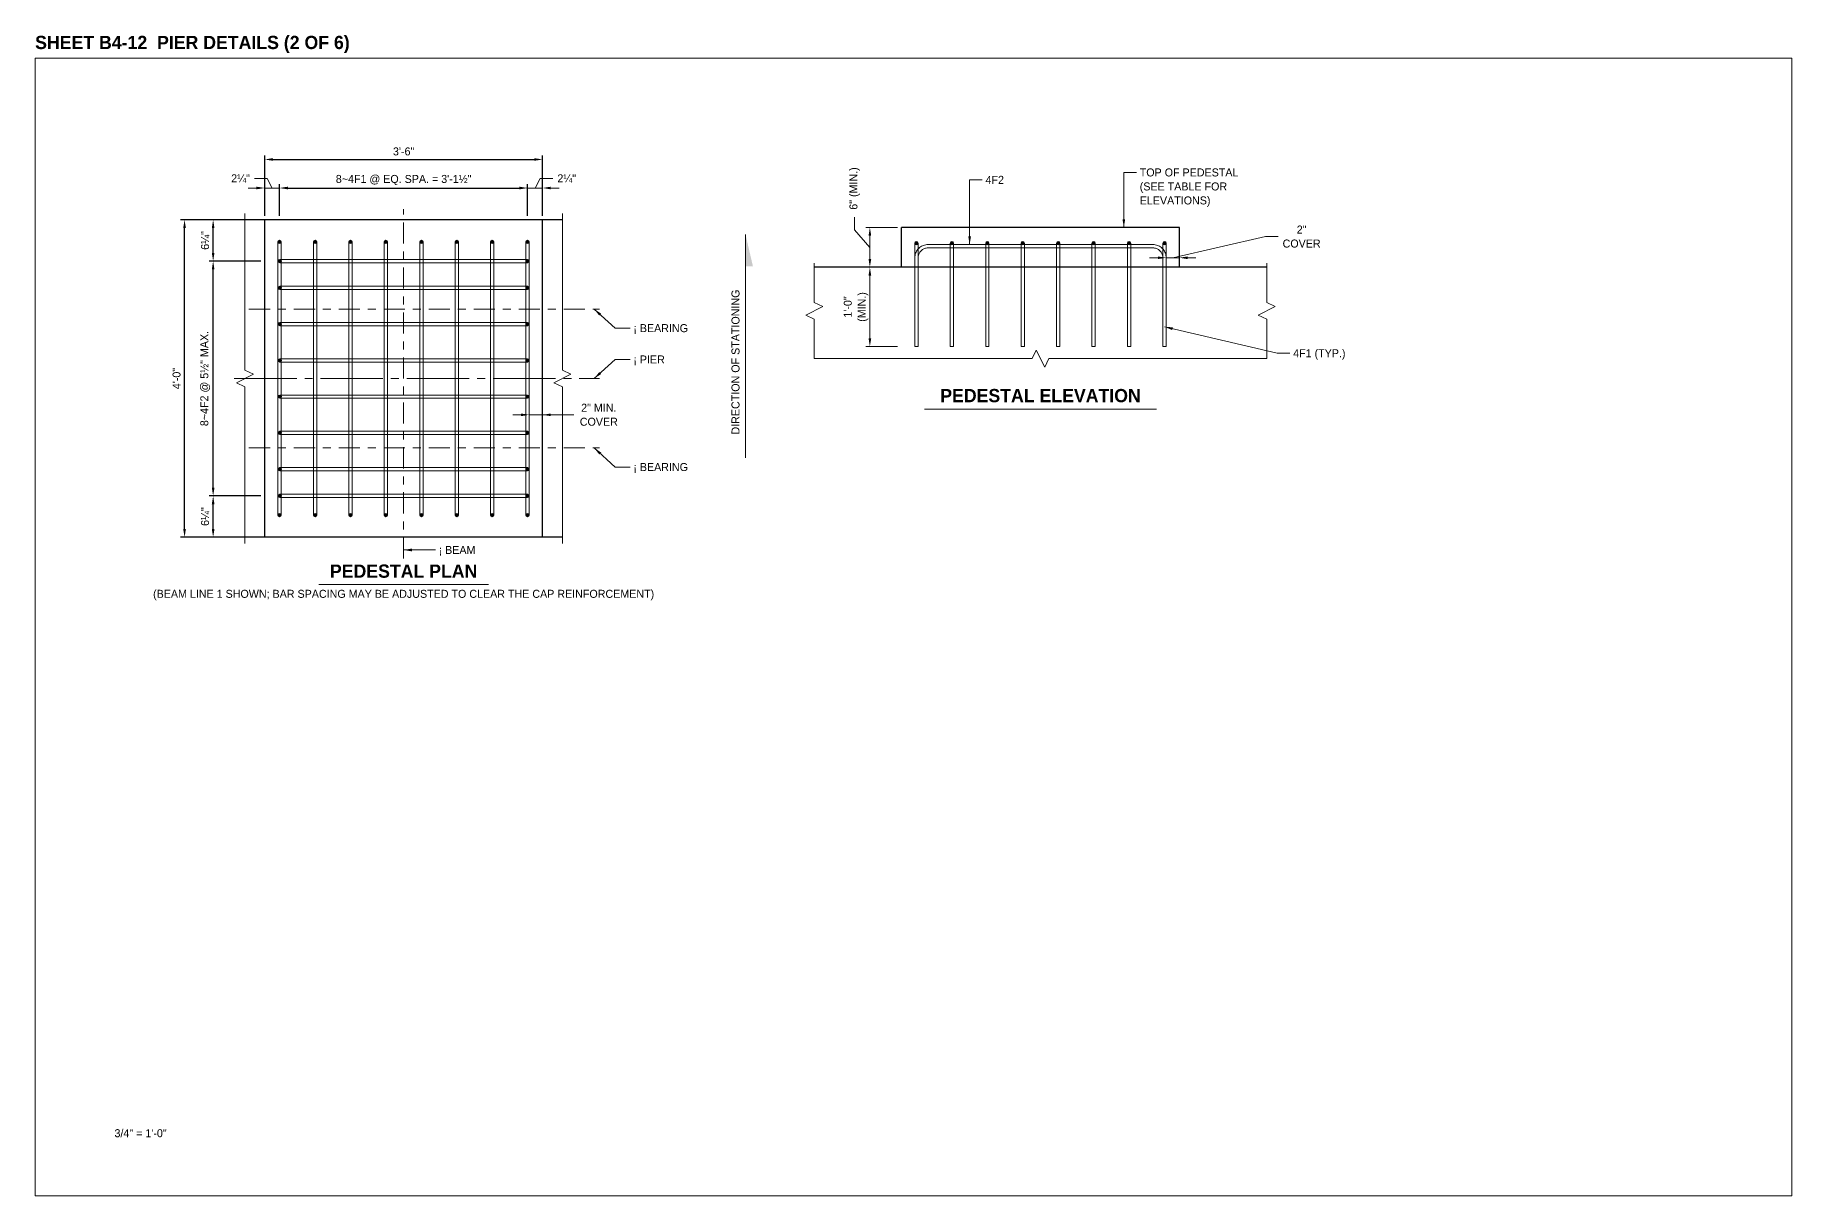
# Model space of a CAD drawing. Extents: x -1 to 861, y -26 to 2.
# Drawn here: x 359 to 381.13, y -13.33 to 1.29 of the extents above; entities that cross this region are included whole.
import ezdxf
from ezdxf.enums import TextEntityAlignment as Align

# ---------------------------------------------------------------- set-up
doc = ezdxf.new("R2010")
doc.units = 21
doc.header["$MEASUREMENT"] = 0
doc.linetypes.add('DGN4', pattern=[0.336, 0.2, -0.053, 0.03, -0.053])
doc.linetypes.add('DGN7', pattern=[0.726, 0.59, -0.053, 0.03, -0.053])
for name, color, linetype, lineweight in [('Border', 7, 'Continuous', 15), ('CL_Major', 1, 'DGN7', 9), ('CL_Minor', 7, 'DGN4', 9), ('Dimension', 7, 'Continuous', 9), ('Leader', 7, 'Continuous', 9), ('Rebar', 2, 'Continuous', 15), ('SubStrConc', 3, 'Continuous', 30), ('SubStrConc2', 3, 'Continuous', 30), ('Symbols', 7, 'Continuous', 15), ('TextStructures', 7, 'Continuous', 9)]:
    doc.layers.add(name, color=color, linetype=linetype, lineweight=lineweight)
doc.styles.add('FDOT Bold (Large)', font='FDOTBold.ttf')
doc.styles.add('FDOT Structures', font='FDOT.ttf')
doc.styles.add('FDOT Structures Annotation', font='FDOT.ttf')
doc.dimstyles.new('FDOT Structures Note-Arrow 3-4', dxfattribs={"dimtxt": 0.1008, "dimasz": 0.104133, "dimexe": 0.0504, "dimexo": 0.0504, "dimgap": 0.0504, "dimtad": 1, "dimdec": 3, "dimlfac": 12, "dimzin": 15, "dimlunit": 4, "dimtxsty": 'FDOT Structures Annotation', "dimcen": 2.5, "dimclrd": 256, "dimclre": 256, "dimclrt": 256, "dimazin": 3, "dimtfac": 0.7, "dimtmove": 0, "dimatfit": 1, "dimtfill": 1, "dimfrac": 1, "dimlwd": -1, "dimlwe": -1})

# ---------------------------------------------------------------- blocks, each defined once
blk = doc.blocks.new('_CLOSEDFILLED')
at = {"layer": 'Dimension'}
blk.add_solid([(-1, 0.16), (0, 0), (-1, -0.16)], dxfattribs=at)
blk = doc.blocks.new('*D253')
at = {"layer": 'Dimension'}
for p, q in [((361.789, -0.634), (361.684, -0.634)), ((361.893, -0.984), (361.893, -0.584)), ((361.893, -0.634), (362.08, -0.634)), ((362.08, -0.984), (362.08, -0.584)), ((362.184, -0.634), (362.289, -0.634))]:
    blk.add_line(p, q, dxfattribs=at)
at = {"layer": 'Dimension', "xscale": 0.10413333333333333, "yscale": 0.10413333333333333}
blk.add_blockref('_CLOSEDFILLED', (361.893, -0.634), dxfattribs=at)
at = {"layer": 'Dimension', "xscale": 0.10413333333333333, "yscale": 0.10413333333333333, "rotation": 180}
blk.add_blockref('_CLOSEDFILLED', (362.08, -0.634), dxfattribs=at)
blk = doc.blocks.new('*D255')
at = {"layer": 'Dimension'}
for p, q in [((365.101, -0.634), (364.997, -0.634)), ((365.205, -0.984), (365.205, -0.584)), ((365.205, -0.634), (365.393, -0.634)), ((365.393, -0.984), (365.393, -0.584)), ((365.497, -0.634), (365.601, -0.634))]:
    blk.add_line(p, q, dxfattribs=at)
at = {"layer": 'Dimension', "xscale": 0.10413333333333333, "yscale": 0.10413333333333333}
blk.add_blockref('_CLOSEDFILLED', (365.205, -0.634), dxfattribs=at)
at = {"layer": 'Dimension', "xscale": 0.10413333333333333, "yscale": 0.10413333333333333, "rotation": 180}
blk.add_blockref('_CLOSEDFILLED', (365.393, -0.634), dxfattribs=at)
blk = doc.blocks.new('*D261')
at = {"layer": 'Dimension'}
for p, q in [((365.122, -3.492), (365.018, -3.492)), ((365.226, -3.492), (365.393, -3.492)), ((365.497, -3.492), (365.601, -3.492))]:
    blk.add_line(p, q, dxfattribs=at)
at = {"layer": 'Dimension', "xscale": 0.10413333333333333, "yscale": 0.10413333333333333}
blk.add_blockref('_CLOSEDFILLED', (365.226, -3.492), dxfattribs=at)
at = {"layer": 'Dimension', "xscale": 0.10413333333333333, "yscale": 0.10413333333333333, "rotation": 180}
blk.add_blockref('_CLOSEDFILLED', (365.393, -3.492), dxfattribs=at)
blk = doc.blocks.new('*D262')
at = {"layer": 'Dimension'}
for p, q in [((369.866, -1.633), (369.466, -1.633)), ((369.517, -2.529), (369.517, -1.737)), ((369.866, -2.633), (369.466, -2.633))]:
    blk.add_line(p, q, dxfattribs=at)
at = {"layer": 'Dimension', "xscale": 0.10413333333333333, "yscale": 0.10413333333333333}
for p, rotation in [((369.517, -1.633), 90), ((369.517, -2.633), -90.00000000000001)]:
    blk.add_blockref('_CLOSEDFILLED', p, dxfattribs=dict(at, rotation=rotation))
blk = doc.blocks.new('*D263')
at = {"layer": 'Dimension'}
for p, q in [((369.866, -1.131), (369.466, -1.131)), ((369.517, -1.529), (369.517, -1.235)), ((369.866, -1.633), (369.466, -1.633))]:
    blk.add_line(p, q, dxfattribs=at)
at = {"layer": 'Dimension', "xscale": 0.10413333333333333, "yscale": 0.10413333333333333}
for p, rotation in [((369.517, -1.131), 90), ((369.517, -1.633), -90.00000000000001)]:
    blk.add_blockref('_CLOSEDFILLED', p, dxfattribs=dict(at, rotation=rotation))
blk = doc.blocks.new('*D264')
at = {"layer": 'Dimension'}
for p, q in [((373.146, -1.513), (373.042, -1.513)), ((373.25, -1.513), (373.417, -1.513)), ((373.521, -1.513), (373.625, -1.513))]:
    blk.add_line(p, q, dxfattribs=at)
at = {"layer": 'Dimension', "xscale": 0.10413333333333333, "yscale": 0.10413333333333333}
blk.add_blockref('_CLOSEDFILLED', (373.25, -1.513), dxfattribs=at)
at = {"layer": 'Dimension', "xscale": 0.10413333333333333, "yscale": 0.10413333333333333, "rotation": 180}
blk.add_blockref('_CLOSEDFILLED', (373.417, -1.513), dxfattribs=at)

msp = doc.modelspace()

# ---------------------------------------------------------------- hatches: boundary and pattern name
at = {"layer": 'Rebar'}
h = msp.add_hatch(color=256, dxfattribs=at)
h.dxf.hatch_style = 1
edge = h.paths.add_edge_path()
edge.add_arc((362.080251, -1.31357), 0.020833, 0, 360)
h = msp.add_hatch(color=256, dxfattribs=at)
h.dxf.hatch_style = 1
edge = h.paths.add_edge_path()
edge.add_arc((362.52668, -1.31356), 0.020833, 0, 360)
h = msp.add_hatch(color=256, dxfattribs=at)
h.dxf.hatch_style = 1
edge = h.paths.add_edge_path()
edge.add_arc((362.973108, -1.313551), 0.020833, 0, 360)
h = msp.add_hatch(color=256, dxfattribs=at)
h.dxf.hatch_style = 1
edge = h.paths.add_edge_path()
edge.add_arc((363.419537, -1.313542), 0.020833, 0, 360)
h = msp.add_hatch(color=256, dxfattribs=at)
h.dxf.hatch_style = 1
edge = h.paths.add_edge_path()
edge.add_arc((363.865965, -1.313533), 0.020833, 0, 360)
h = msp.add_hatch(color=256, dxfattribs=at)
h.dxf.hatch_style = 1
edge = h.paths.add_edge_path()
edge.add_arc((364.312394, -1.313524), 0.020833, 0, 360)
h = msp.add_hatch(color=256, dxfattribs=at)
h.dxf.hatch_style = 1
edge = h.paths.add_edge_path()
edge.add_arc((364.758822, -1.313514), 0.020833, 0, 360)
h = msp.add_hatch(color=256, dxfattribs=at)
h.dxf.hatch_style = 1
edge = h.paths.add_edge_path()
edge.add_arc((365.205251, -1.313505), 0.020833, 0, 360)
h = msp.add_hatch(color=256, dxfattribs=at)
h.dxf.hatch_style = 1
edge = h.paths.add_edge_path()
edge.add_arc((370.10417, -1.329046), 0.020833, 0, 360)
h = msp.add_hatch(color=256, dxfattribs=at)
h.dxf.hatch_style = 1
edge = h.paths.add_edge_path()
edge.add_arc((370.550599, -1.329046), 0.020833, 0, 360)
h = msp.add_hatch(color=256, dxfattribs=at)
h.dxf.hatch_style = 1
edge = h.paths.add_edge_path()
edge.add_arc((370.997027, -1.329046), 0.020833, 0, 360)
h = msp.add_hatch(color=256, dxfattribs=at)
h.dxf.hatch_style = 1
edge = h.paths.add_edge_path()
edge.add_arc((371.443456, -1.329046), 0.020833, 0, 360)
h = msp.add_hatch(color=256, dxfattribs=at)
h.dxf.hatch_style = 1
edge = h.paths.add_edge_path()
edge.add_arc((371.889884, -1.329046), 0.020833, 0, 360)
h = msp.add_hatch(color=256, dxfattribs=at)
h.dxf.hatch_style = 1
edge = h.paths.add_edge_path()
edge.add_arc((372.336313, -1.329046), 0.020833, 0, 360)
h = msp.add_hatch(color=256, dxfattribs=at)
h.dxf.hatch_style = 1
edge = h.paths.add_edge_path()
edge.add_arc((372.782742, -1.329046), 0.020833, 0, 360)
h = msp.add_hatch(color=256, dxfattribs=at)
h.dxf.hatch_style = 1
edge = h.paths.add_edge_path()
edge.add_arc((373.22917, -1.329046), 0.020833, 0, 360)
h = msp.add_hatch(color=256, dxfattribs=at)
h.dxf.hatch_style = 1
edge = h.paths.add_edge_path()
edge.add_arc((362.083011, -1.555605), 0.020833, 0, 360)
h = msp.add_hatch(color=256, dxfattribs=at)
h.dxf.hatch_style = 1
edge = h.paths.add_edge_path()
edge.add_arc((365.2025, -1.555541), 0.020833, 0, 360)
h = msp.add_hatch(color=256, dxfattribs=at)
h.dxf.hatch_style = 1
edge = h.paths.add_edge_path()
edge.add_arc((362.083018, -1.892659), 0.020833, 0, 360)
h = msp.add_hatch(color=256, dxfattribs=at)
h.dxf.hatch_style = 1
edge = h.paths.add_edge_path()
edge.add_arc((365.202507, -1.892594), 0.020833, 0, 360)
h = msp.add_hatch(color=256, dxfattribs=at)
h.dxf.hatch_style = 1
edge = h.paths.add_edge_path()
edge.add_arc((362.083028, -2.349504), 0.020833, 0, 360)
h = msp.add_hatch(color=256, dxfattribs=at)
h.dxf.hatch_style = 1
edge = h.paths.add_edge_path()
edge.add_arc((365.202516, -2.349439), 0.020833, 0, 360)
h = msp.add_hatch(color=256, dxfattribs=at)
h.dxf.hatch_style = 1
edge = h.paths.add_edge_path()
edge.add_arc((362.083037, -2.806349), 0.020833, 0, 360)
h = msp.add_hatch(color=256, dxfattribs=at)
h.dxf.hatch_style = 1
edge = h.paths.add_edge_path()
edge.add_arc((365.202526, -2.806285), 0.020833, 0, 360)
h = msp.add_hatch(color=256, dxfattribs=at)
h.dxf.hatch_style = 1
edge = h.paths.add_edge_path()
edge.add_arc((362.083047, -3.263194), 0.020833, 0, 360)
h = msp.add_hatch(color=256, dxfattribs=at)
h.dxf.hatch_style = 1
edge = h.paths.add_edge_path()
edge.add_arc((365.202535, -3.26313), 0.020833, 0, 360)
h = msp.add_hatch(color=256, dxfattribs=at)
h.dxf.hatch_style = 1
edge = h.paths.add_edge_path()
edge.add_arc((362.083056, -3.72004), 0.020833, 0, 360)
h = msp.add_hatch(color=256, dxfattribs=at)
h.dxf.hatch_style = 1
edge = h.paths.add_edge_path()
edge.add_arc((365.202544, -3.719975), 0.020833, 0, 360)
h = msp.add_hatch(color=256, dxfattribs=at)
h.dxf.hatch_style = 1
edge = h.paths.add_edge_path()
edge.add_arc((362.083065, -4.176885), 0.020833, 0, 360)
h = msp.add_hatch(color=256, dxfattribs=at)
h.dxf.hatch_style = 1
edge = h.paths.add_edge_path()
edge.add_arc((365.202554, -4.17682), 0.020833, 0, 360)
h = msp.add_hatch(color=256, dxfattribs=at)
h.dxf.hatch_style = 1
edge = h.paths.add_edge_path()
edge.add_arc((362.083072, -4.513938), 0.020833, 0, 360)
h = msp.add_hatch(color=256, dxfattribs=at)
h.dxf.hatch_style = 1
edge = h.paths.add_edge_path()
edge.add_arc((365.202561, -4.513874), 0.020833, 0, 360)
h = msp.add_hatch(color=256, dxfattribs=at)
h.dxf.hatch_style = 1
edge = h.paths.add_edge_path()
edge.add_arc((362.080322, -4.755975), 0.020833, 0, 360)
h = msp.add_hatch(color=256, dxfattribs=at)
h.dxf.hatch_style = 1
edge = h.paths.add_edge_path()
edge.add_arc((362.526751, -4.755965), 0.020833, 0, 360)
h = msp.add_hatch(color=256, dxfattribs=at)
h.dxf.hatch_style = 1
edge = h.paths.add_edge_path()
edge.add_arc((362.973179, -4.755956), 0.020833, 0, 360)
h = msp.add_hatch(color=256, dxfattribs=at)
h.dxf.hatch_style = 1
edge = h.paths.add_edge_path()
edge.add_arc((363.419608, -4.755947), 0.020833, 0, 360)
h = msp.add_hatch(color=256, dxfattribs=at)
h.dxf.hatch_style = 1
edge = h.paths.add_edge_path()
edge.add_arc((363.866036, -4.755938), 0.020833, 0, 360)
h = msp.add_hatch(color=256, dxfattribs=at)
h.dxf.hatch_style = 1
edge = h.paths.add_edge_path()
edge.add_arc((364.312465, -4.755929), 0.020833, 0, 360)
h = msp.add_hatch(color=256, dxfattribs=at)
h.dxf.hatch_style = 1
edge = h.paths.add_edge_path()
edge.add_arc((364.758894, -4.755919), 0.020833, 0, 360)
h = msp.add_hatch(color=256, dxfattribs=at)
h.dxf.hatch_style = 1
edge = h.paths.add_edge_path()
edge.add_arc((365.205322, -4.75591), 0.020833, 0, 360)

# ---------------------------------------------------------------- linework, layer by layer
at = {"layer": 'CL_Major', "ltscale": 1.333333}
msp.add_line((361.509411, -3.034651), (366.109494, -3.034651), dxfattribs=at)
at = {"layer": 'CL_Minor', "ltscale": 1.333333}
for p, q in [((363.642786, -5.301516), (363.642786, -0.90112)), ((361.692745, -2.159931), (366.109494, -2.159931)), ((361.692745, -3.909931), (366.109494, -3.909931))]:
    msp.add_line(p, q, dxfattribs=at)
at = {"layer": 'Leader'}
for points in [[(372.716695, -1.131137), (372.716695, -0.437804), (372.876695, -0.437804)], [(370.773849, -1.346572), (370.773849, -0.531137), (370.933849, -0.531137)], [(366.042828, -2.159931), (366.309494, -2.399931), (366.496161, -2.399931)], [(373.229206, -2.38306), (374.650045, -2.716393), (374.810045, -2.716393)], [(366.042828, -3.034651), (366.309494, -2.794651), (366.496161, -2.794651)], [(366.042828, -3.909931), (366.309494, -4.149931), (366.496161, -4.149931)], [(363.642786, -5.194849), (364.042786, -5.194849)]]:
    msp.add_lwpolyline(points, dxfattribs=at)
for points in [[(372.716695, -1.131137), (372.69934, -1.027004), (372.734051, -1.027004)], [(370.773849, -1.346572), (370.756493, -1.242438), (370.791204, -1.242438)], [(366.042828, -2.159931), (366.13184, -2.216693), (366.108619, -2.242493)], [(373.229206, -2.38306), (373.334551, -2.389948), (373.326622, -2.423741)], [(366.042828, -3.034651), (366.108619, -2.95209), (366.13184, -2.97789)], [(366.042828, -3.909931), (366.13184, -3.966693), (366.108619, -3.992493)], [(363.642786, -5.194849), (363.746919, -5.177494), (363.746919, -5.212205)]]:
    msp.add_solid(points, dxfattribs=at)
at = {"layer": 'Rebar'}
for p, q in [((362.059417, -1.31357), (362.101084, -1.313569)), ((362.505846, -1.31356), (362.547513, -1.31356)), ((362.952274, -1.313551), (362.993941, -1.313551)), ((363.398703, -1.313542), (363.44037, -1.313542)), ((363.845131, -1.313533), (363.886798, -1.313532)), ((364.29156, -1.313524), (364.333227, -1.313523)), ((364.737988, -1.313515), (364.779655, -1.313514)), ((365.184417, -1.313505), (365.226084, -1.313505)), ((362.083012, -1.576439), (362.083011, -1.534772)), ((365.2025, -1.576375), (365.202499, -1.534708)), ((370.083337, -1.329046), (370.125004, -1.329045)), ((370.125004, -1.329046), (370.083337, -1.329045)), ((370.529766, -1.329046), (370.571433, -1.329045)), ((370.571433, -1.329046), (370.529766, -1.329045)), ((370.976194, -1.329046), (371.017861, -1.329045)), ((371.017861, -1.329046), (370.976194, -1.329045)), ((371.422623, -1.329046), (371.46429, -1.329045)), ((371.46429, -1.329046), (371.422623, -1.329045)), ((371.869051, -1.329046), (371.910718, -1.329045)), ((371.910718, -1.329046), (371.869051, -1.329045)), ((372.31548, -1.329046), (372.357147, -1.329045)), ((372.357147, -1.329046), (372.31548, -1.329045)), ((372.761908, -1.329046), (372.803575, -1.329045)), ((372.803575, -1.329046), (372.761908, -1.329045)), ((373.208337, -1.329046), (373.250004, -1.329045)), ((373.250004, -1.329046), (373.208337, -1.329045)), ((362.083019, -1.913493), (362.083018, -1.871826)), ((365.202507, -1.913428), (365.202506, -1.871761)), ((362.083029, -2.370338), (362.083028, -2.328671)), ((365.202516, -2.370273), (365.202515, -2.328606)), ((370.124968, -2.633061), (370.083301, -2.633059)), ((370.124989, -2.63306), (370.083322, -2.63306)), ((370.124999, -2.63306), (370.083332, -2.63306)), ((370.125008, -2.63306), (370.083341, -2.63306)), ((370.125018, -2.63306), (370.083351, -2.63306)), ((370.125034, -2.63306), (370.083367, -2.63306)), ((370.083372, -2.633061), (370.125039, -2.633059)), ((370.571397, -2.633061), (370.52973, -2.633059)), ((370.529801, -2.633061), (370.571468, -2.633059)), ((371.017825, -2.633061), (370.976158, -2.633059)), ((370.976229, -2.633061), (371.017896, -2.633059)), ((371.464254, -2.633061), (371.422587, -2.633059)), ((371.422658, -2.633061), (371.464325, -2.633059)), ((371.910682, -2.633061), (371.869015, -2.633059)), ((371.869086, -2.633061), (371.910753, -2.633059)), ((372.357111, -2.633061), (372.315444, -2.633059)), ((372.315515, -2.633061), (372.357182, -2.633059)), ((372.803539, -2.633061), (372.761872, -2.633059)), ((372.761944, -2.633061), (372.803611, -2.633059)), ((373.249968, -2.633061), (373.208301, -2.633059)), ((373.208322, -2.63306), (373.249989, -2.63306)), ((373.208332, -2.63306), (373.249999, -2.63306)), ((373.208341, -2.63306), (373.250008, -2.63306)), ((373.208351, -2.63306), (373.250018, -2.63306)), ((373.208367, -2.63306), (373.250034, -2.63306)), ((373.208372, -2.633061), (373.250039, -2.633059)), ((362.083038, -2.827183), (362.083037, -2.785516)), ((365.202526, -2.827119), (365.202525, -2.785452)), ((362.083048, -3.284028), (362.083047, -3.242361)), ((365.202535, -3.283964), (365.202534, -3.242297)), ((362.083057, -3.740874), (362.083056, -3.699207)), ((365.202545, -3.740809), (365.202544, -3.699142)), ((362.083066, -4.197719), (362.083065, -4.156052)), ((365.202554, -4.197654), (365.202553, -4.155987)), ((362.083073, -4.534772), (362.083072, -4.493105)), ((365.202561, -4.534708), (365.20256, -4.493041)), ((362.059488, -4.755975), (362.101155, -4.755974)), ((362.505917, -4.755965), (362.547584, -4.755965)), ((362.952345, -4.755956), (362.994012, -4.755956)), ((363.398774, -4.755947), (363.440441, -4.755946)), ((363.845202, -4.755938), (363.886869, -4.755937)), ((364.291631, -4.755929), (364.333298, -4.755928)), ((364.73806, -4.755919), (364.779727, -4.755918)), ((365.184488, -4.75591), (365.226155, -4.75591))]:
    msp.add_line(p, q, dxfattribs=at)
for points in [[(362.059488, -4.755975), (362.059417, -1.31357)], [(362.101155, -4.755974), (362.101084, -1.313569)], [(362.505917, -4.755965), (362.505846, -1.31356)], [(362.547584, -4.755965), (362.547513, -1.31356)], [(362.952345, -4.755956), (362.952274, -1.313551)], [(362.994012, -4.755956), (362.993941, -1.313551)], [(363.398774, -4.755947), (363.398703, -1.313542)], [(363.440441, -4.755946), (363.44037, -1.313542)], [(363.845202, -4.755938), (363.845131, -1.313533)], [(363.886869, -4.755937), (363.886798, -1.313532)], [(364.291631, -4.755929), (364.29156, -1.313524)], [(364.333298, -4.755928), (364.333227, -1.313523)], [(364.73806, -4.755919), (364.737988, -1.313515)], [(364.779727, -4.755918), (364.779655, -1.313514)], [(365.184488, -4.75591), (365.184417, -1.313505)], [(365.226155, -4.75591), (365.226084, -1.313505)], [(365.202499, -1.534708), (362.083011, -1.534772)], [(370.083337, -1.329045), (370.083301, -2.633059)], [(373.249989, -2.63306), (373.249989, -1.512783), (373.249375, -1.49871), (373.247477, -1.484293), (373.244329, -1.470097), (373.239956, -1.456228), (373.234392, -1.442793), (373.227677, -1.429895), (373.219864, -1.417631), (373.211012, -1.406094), (373.201188, -1.395373), (373.190467, -1.385549), (373.17893, -1.376697), (373.166666, -1.368884), (373.153767, -1.362169), (373.140333, -1.356604), (373.126464, -1.352232), (373.112267, -1.349084), (373.09785, -1.347186), (373.083777, -1.346572), (370.249535, -1.346572), (370.235462, -1.347186), (370.221045, -1.349084), (370.206848, -1.352232), (370.19298, -1.356604), (370.179545, -1.362169), (370.166647, -1.368884), (370.154382, -1.376697), (370.142846, -1.385549), (370.132125, -1.395373), (370.122301, -1.406094), (370.113448, -1.417631), (370.105635, -1.429895), (370.098921, -1.442793), (370.093356, -1.456228), (370.088983, -1.470097), (370.085836, -1.484293), (370.083938, -1.49871), (370.083323, -1.512783), (370.083322, -2.63306)], [(373.249999, -2.63306), (373.249999, -1.512783), (373.249385, -1.49871), (373.247487, -1.484293), (373.244339, -1.470097), (373.239966, -1.456228), (373.234402, -1.442793), (373.227687, -1.429895), (373.219874, -1.417631), (373.211022, -1.406094), (373.201198, -1.395373), (373.190477, -1.385549), (373.17894, -1.376697), (373.166676, -1.368884), (373.153777, -1.362169), (373.140343, -1.356604), (373.126474, -1.352232), (373.112277, -1.349084), (373.09786, -1.347186), (373.083787, -1.346572), (370.249544, -1.346572), (370.235471, -1.347186), (370.221054, -1.349084), (370.206857, -1.352232), (370.192989, -1.356604), (370.179554, -1.362169), (370.166656, -1.368884), (370.154391, -1.376697), (370.142855, -1.385549), (370.132134, -1.395373), (370.12231, -1.406094), (370.113457, -1.417631), (370.105644, -1.429895), (370.09893, -1.442793), (370.093365, -1.456228), (370.088992, -1.470097), (370.085845, -1.484293), (370.083947, -1.49871), (370.083332, -1.512783), (370.083332, -2.63306)], [(370.083372, -2.633061), (370.083337, -1.329046)], [(373.250008, -2.63306), (373.250008, -1.512783), (373.249394, -1.49871), (373.247496, -1.484293), (373.244348, -1.470097), (373.239975, -1.456228), (373.234411, -1.442793), (373.227696, -1.429895), (373.219883, -1.417631), (373.211031, -1.406094), (373.201207, -1.395373), (373.190486, -1.385549), (373.178949, -1.376697), (373.166685, -1.368884), (373.153786, -1.362169), (373.140352, -1.356604), (373.126483, -1.352232), (373.112286, -1.349084), (373.097869, -1.347186), (373.083796, -1.346572), (370.249554, -1.346572), (370.235481, -1.347186), (370.221064, -1.349084), (370.206867, -1.352232), (370.192999, -1.356604), (370.179564, -1.362169), (370.166666, -1.368884), (370.154401, -1.376697), (370.142865, -1.385549), (370.132144, -1.395373), (370.12232, -1.406094), (370.113467, -1.417631), (370.105654, -1.429895), (370.09894, -1.442793), (370.093375, -1.456228), (370.089002, -1.470097), (370.085855, -1.484293), (370.083957, -1.49871), (370.083342, -1.512783), (370.083341, -2.63306)], [(373.250018, -2.63306), (373.250018, -1.512783), (373.249402, -1.49871), (373.247505, -1.484293), (373.244357, -1.470097), (373.239984, -1.456228), (373.23442, -1.442793), (373.227705, -1.429895), (373.219892, -1.417631), (373.21104, -1.406094), (373.201216, -1.395373), (373.190495, -1.385549), (373.178958, -1.376697), (373.166694, -1.368884), (373.153795, -1.362169), (373.140361, -1.356604), (373.126492, -1.352232), (373.112295, -1.349084), (373.097878, -1.347186), (373.083805, -1.346572), (370.249563, -1.346572), (370.23549, -1.347186), (370.221073, -1.349084), (370.206876, -1.352232), (370.193008, -1.356604), (370.179573, -1.362169), (370.166675, -1.368884), (370.15441, -1.376697), (370.142874, -1.385549), (370.132153, -1.395373), (370.122329, -1.406094), (370.113476, -1.417631), (370.105663, -1.429895), (370.098949, -1.442793), (370.093384, -1.456228), (370.089011, -1.470097), (370.085864, -1.484293), (370.083966, -1.49871), (370.083351, -1.512783), (370.083351, -2.63306)], [(373.250034, -2.63306), (373.250034, -1.512783), (373.24942, -1.49871), (373.247522, -1.484293), (373.244374, -1.470097), (373.240001, -1.456228), (373.234437, -1.442793), (373.227722, -1.429895), (373.219909, -1.417631), (373.211057, -1.406094), (373.201233, -1.395373), (373.190512, -1.385549), (373.178975, -1.376697), (373.166711, -1.368884), (373.153812, -1.362169), (373.140378, -1.356604), (373.126509, -1.352232), (373.112312, -1.349084), (373.097895, -1.347186), (373.083822, -1.346572), (370.249579, -1.346572), (370.235506, -1.347186), (370.221089, -1.349084), (370.206892, -1.352232), (370.193024, -1.356604), (370.179589, -1.362169), (370.166691, -1.368884), (370.154426, -1.376697), (370.14289, -1.385549), (370.132169, -1.395373), (370.122345, -1.406094), (370.113492, -1.417631), (370.105679, -1.429895), (370.098965, -1.442793), (370.0934, -1.456228), (370.089027, -1.470097), (370.08588, -1.484293), (370.083982, -1.49871), (370.083367, -1.512783), (370.083367, -2.63306)], [(370.125004, -1.329046), (370.124968, -2.633061)], [(373.208322, -2.63306), (373.208322, -1.513693), (373.207827, -1.502345), (373.206404, -1.491536), (373.204044, -1.480891), (373.200765, -1.470492), (373.196593, -1.460419), (373.191558, -1.450748), (373.1857, -1.441553), (373.179063, -1.432903), (373.171697, -1.424864), (373.163658, -1.417498), (373.155008, -1.410861), (373.145813, -1.405002), (373.136141, -1.399968), (373.126068, -1.395795), (373.11567, -1.392517), (373.105025, -1.390157), (373.094215, -1.388734), (373.082868, -1.388238), (370.250444, -1.388238), (370.239097, -1.388734), (370.228287, -1.390157), (370.217643, -1.392517), (370.207244, -1.395795), (370.197171, -1.399968), (370.1875, -1.405002), (370.178304, -1.410861), (370.169654, -1.417498), (370.161616, -1.424864), (370.15425, -1.432903), (370.147612, -1.441553), (370.141754, -1.450748), (370.13672, -1.460419), (370.132547, -1.470492), (370.129268, -1.480891), (370.126909, -1.491536), (370.125485, -1.502345), (370.12499, -1.513693), (370.124989, -2.63306)], [(373.208332, -2.63306), (373.208332, -1.513693), (373.207837, -1.502345), (373.206414, -1.491536), (373.204054, -1.480891), (373.200775, -1.470492), (373.196603, -1.460419), (373.191568, -1.450748), (373.18571, -1.441553), (373.179073, -1.432903), (373.171707, -1.424864), (373.163668, -1.417498), (373.155018, -1.410861), (373.145823, -1.405002), (373.136151, -1.399968), (373.126078, -1.395795), (373.11568, -1.392517), (373.105035, -1.390157), (373.094225, -1.388734), (373.082878, -1.388238), (370.250453, -1.388238), (370.239106, -1.388734), (370.228296, -1.390157), (370.217652, -1.392517), (370.207253, -1.395795), (370.19718, -1.399968), (370.187509, -1.405002), (370.178313, -1.410861), (370.169663, -1.417498), (370.161625, -1.424864), (370.154259, -1.432903), (370.147621, -1.441553), (370.141763, -1.450748), (370.136729, -1.460419), (370.132556, -1.470492), (370.129277, -1.480891), (370.126918, -1.491536), (370.125494, -1.502345), (370.124999, -1.513693), (370.124999, -2.63306)], [(370.125039, -2.633059), (370.125004, -1.329045)], [(373.208341, -2.63306), (373.208341, -1.513693), (373.207846, -1.502345), (373.206423, -1.491536), (373.204063, -1.480891), (373.200784, -1.470492), (373.196612, -1.460419), (373.191577, -1.450748), (373.185719, -1.441553), (373.179082, -1.432903), (373.171716, -1.424864), (373.163677, -1.417498), (373.155027, -1.410861), (373.145832, -1.405002), (373.13616, -1.399968), (373.126087, -1.395795), (373.115689, -1.392517), (373.105044, -1.390157), (373.094234, -1.388734), (373.082887, -1.388238), (370.250463, -1.388238), (370.239116, -1.388734), (370.228306, -1.390157), (370.217662, -1.392517), (370.207263, -1.395795), (370.19719, -1.399968), (370.187519, -1.405002), (370.178323, -1.410861), (370.169673, -1.417498), (370.161635, -1.424864), (370.154269, -1.432903), (370.147631, -1.441553), (370.141773, -1.450748), (370.136739, -1.460419), (370.132566, -1.470492), (370.129287, -1.480891), (370.126928, -1.491536), (370.125504, -1.502345), (370.125009, -1.513693), (370.125008, -2.63306)], [(373.208351, -2.63306), (373.208351, -1.513693), (373.207855, -1.502346), (373.206432, -1.491536), (373.204072, -1.480891), (373.200793, -1.470492), (373.196621, -1.460419), (373.191586, -1.450748), (373.185728, -1.441553), (373.179091, -1.432903), (373.171725, -1.424864), (373.163686, -1.417498), (373.155036, -1.410861), (373.145841, -1.405002), (373.136169, -1.399968), (373.126096, -1.395795), (373.115698, -1.392517), (373.105053, -1.390157), (373.094243, -1.388734), (373.082896, -1.388238), (370.250472, -1.388238), (370.239125, -1.388734), (370.228315, -1.390157), (370.217671, -1.392517), (370.207272, -1.395795), (370.197199, -1.399968), (370.187528, -1.405002), (370.178332, -1.410861), (370.169682, -1.417498), (370.161644, -1.424864), (370.154278, -1.432903), (370.14764, -1.441553), (370.141782, -1.450748), (370.136748, -1.460419), (370.132575, -1.470492), (370.129296, -1.480891), (370.126937, -1.491536), (370.125513, -1.502345), (370.125018, -1.513693), (370.125018, -2.63306)], [(373.208367, -2.63306), (373.208367, -1.513693), (373.207872, -1.502345), (373.206449, -1.491536), (373.204089, -1.480891), (373.20081, -1.470492), (373.196638, -1.460419), (373.191603, -1.450748), (373.185745, -1.441553), (373.179108, -1.432903), (373.171742, -1.424864), (373.163703, -1.417498), (373.155053, -1.410861), (373.145858, -1.405002), (373.136186, -1.399968), (373.126113, -1.395795), (373.115715, -1.392517), (373.10507, -1.390157), (373.09426, -1.388734), (373.082913, -1.388238), (370.250488, -1.388238), (370.239141, -1.388734), (370.228331, -1.390157), (370.217687, -1.392517), (370.207288, -1.395795), (370.197215, -1.399968), (370.187544, -1.405002), (370.178348, -1.410861), (370.169698, -1.417498), (370.16166, -1.424864), (370.154294, -1.432903), (370.147656, -1.441553), (370.141798, -1.450748), (370.136764, -1.460419), (370.132591, -1.470492), (370.129312, -1.480891), (370.126953, -1.491536), (370.125529, -1.502345), (370.125034, -1.513693), (370.125034, -2.63306)], [(370.529766, -1.329045), (370.52973, -2.633059)], [(370.529801, -2.633061), (370.529766, -1.329046)], [(370.571433, -1.329046), (370.571397, -2.633061)], [(370.571468, -2.633059), (370.571433, -1.329045)], [(370.976194, -1.329045), (370.976158, -2.633059)], [(370.976229, -2.633061), (370.976194, -1.329046)], [(371.017861, -1.329046), (371.017825, -2.633061)], [(371.017896, -2.633059), (371.017861, -1.329045)], [(371.422623, -1.329045), (371.422587, -2.633059)], [(371.422658, -2.633061), (371.422623, -1.329046)], [(371.46429, -1.329046), (371.464254, -2.633061)], [(371.464325, -2.633059), (371.46429, -1.329045)], [(371.869051, -1.329045), (371.869015, -2.633059)], [(371.869086, -2.633061), (371.869051, -1.329046)], [(371.910718, -1.329046), (371.910682, -2.633061)], [(371.910753, -2.633059), (371.910718, -1.329045)], [(372.31548, -1.329045), (372.315444, -2.633059)], [(372.315515, -2.633061), (372.31548, -1.329046)], [(372.357147, -1.329046), (372.357111, -2.633061)], [(372.357182, -2.633059), (372.357147, -1.329045)], [(372.761908, -1.329045), (372.761872, -2.633059)], [(372.761944, -2.633061), (372.761908, -1.329046)], [(372.803575, -1.329046), (372.803539, -2.633061)], [(372.803611, -2.633059), (372.803575, -1.329045)], [(373.208337, -1.329045), (373.208301, -2.633059)], [(373.208372, -2.633061), (373.208337, -1.329046)], [(373.250004, -1.329046), (373.249968, -2.633061)], [(373.250039, -2.633059), (373.250004, -1.329045)], [(365.2025, -1.576375), (362.083012, -1.576439)], [(365.202506, -1.871761), (362.083018, -1.871826)], [(365.202507, -1.913428), (362.083019, -1.913493)], [(365.202515, -2.328606), (362.083028, -2.328671)], [(365.202516, -2.370273), (362.083029, -2.370338)], [(365.202525, -2.785452), (362.083037, -2.785516)], [(365.202526, -2.827119), (362.083038, -2.827183)], [(365.202534, -3.242297), (362.083047, -3.242361)], [(365.202535, -3.283964), (362.083048, -3.284028)], [(365.202544, -3.699142), (362.083056, -3.699207)], [(365.202545, -3.740809), (362.083057, -3.740874)], [(365.202553, -4.155987), (362.083065, -4.156052)], [(365.202554, -4.197654), (362.083066, -4.197719)], [(365.20256, -4.493041), (362.083072, -4.493105)], [(365.202561, -4.534708), (362.083073, -4.534772)]]:
    msp.add_lwpolyline(points, dxfattribs=at)
for centre in [(362.080251, -1.31357), (362.52668, -1.31356), (362.973108, -1.313551), (363.419537, -1.313542), (363.865965, -1.313533), (364.312394, -1.313524), (364.758822, -1.313514), (365.205251, -1.313505), (370.10417, -1.329046), (370.550599, -1.329046), (370.997027, -1.329046), (371.443456, -1.329046), (371.889884, -1.329046), (372.336313, -1.329046), (372.782742, -1.329046), (373.22917, -1.329046), (362.083011, -1.555605), (365.2025, -1.555541), (362.083018, -1.892659), (365.202507, -1.892594), (362.083028, -2.349504), (365.202516, -2.349439), (362.083037, -2.806349), (365.202526, -2.806285), (362.083047, -3.263194), (365.202535, -3.26313), (362.083056, -3.72004), (365.202544, -3.719975), (362.083065, -4.176885), (365.202554, -4.17682), (362.083072, -4.513938), (365.202561, -4.513874), (362.080322, -4.755975), (362.526751, -4.755965), (362.973179, -4.755956), (363.419608, -4.755947), (363.866036, -4.755938), (364.312465, -4.755929), (364.758894, -4.755919), (365.205322, -4.75591)]:
    msp.add_circle(centre, 0.020833, dxfattribs=at)
at = {"layer": 'SubStrConc'}
for points in [[(361.892745, -1.034776), (361.642745, -1.034781)], [(365.642828, -1.034698), (365.392745, -1.034703)], [(374.516712, -1.63306), (368.816629, -1.63306)], [(361.892828, -5.034776), (361.642745, -5.034781)], [(365.642828, -5.034698), (365.392828, -5.034703)]]:
    msp.add_lwpolyline(points, dxfattribs=at)
at = {"layer": 'SubStrConc2'}
for points in [[(365.392745, -1.034703), (361.892745, -1.034776)], [(361.892828, -5.034776), (361.892745, -1.034776)], [(365.392828, -5.034703), (365.392745, -1.034703)], [(369.916712, -1.131137), (369.916629, -1.131137)], [(369.916629, -1.63306), (369.916629, -1.131137)], [(369.916712, -1.131137), (369.916629, -1.131137)], [(373.416712, -1.131137), (369.916712, -1.131137)], [(369.916712, -1.63306), (369.916712, -1.131137)], [(373.416712, -1.63306), (373.416712, -1.131137)], [(373.416712, -1.63306), (369.916712, -1.63306)], [(365.392828, -5.034703), (361.892828, -5.034776)]]:
    msp.add_lwpolyline(points, dxfattribs=at)
at = {"layer": 'Symbols'}
msp.add_line((367.949962, -4.034651), (367.949962, -1.219055), dxfattribs=at)
for points in [[(361.642745, -5.114849), (361.642745, -3.141318), (361.536078, -3.087985), (361.749411, -2.981318), (361.642745, -2.927985), (361.642745, -0.954453)], [(365.642828, -5.114849), (365.642828, -3.141318), (365.536161, -3.087985), (365.749494, -2.981318), (365.642828, -2.927985), (365.642828, -0.954453)], [(368.816629, -2.78306), (368.816629, -2.28806), (368.709962, -2.234727), (368.923295, -2.12806), (368.816629, -2.074727), (368.816629, -1.579727)], [(374.516712, -2.78306), (374.516712, -2.28806), (374.410045, -2.234727), (374.623378, -2.12806), (374.516712, -2.074727), (374.516712, -1.579727)], [(368.816629, -2.78306), (371.560004, -2.78306), (371.613337, -2.676393), (371.720004, -2.889727), (371.773337, -2.78306), (374.516712, -2.78306)]]:
    msp.add_lwpolyline(points, dxfattribs=at)
msp.add_solid([(367.949962, -1.219055), (367.949962, -1.619055), (368.043295, -1.619055)], dxfattribs=at)
at = {"layer": 'TextStructures'}
for p, q in [((370.203398, -3.419728), (373.129942, -3.419728)), ((362.575516, -5.631517), (364.710056, -5.631517))]:
    msp.add_line(p, q, dxfattribs=at)

# ---------------------------------------------------------------- texts
at = {"layer": 'Border', "style": 'FDOT Bold (Large)'}
msp.add_text('SHEET B4-12  PIER DETAILS (2 OF 6)', height=0.166672, dxfattribs=at).set_placement((359, 1.066669), align=Align.BOTTOM_LEFT)
at = {"layer": 'Border', "style": 'FDOT Structures'}
msp.add_text('3/4" = 1\'-0"', height=0.1008, dxfattribs=at).set_placement((360, -12.493333), align=Align.TOP_LEFT)
at = {"layer": 'Dimension', "insert": (369.325109, -0.640169), "char_height": 0.1008, "attachment_point": 5, "rotation": 90, "line_spacing_factor": 1.05, "style": 'FDOT Structures Annotation', "bg_fill": 3, "box_fill_scale": 1.1, "bg_fill_color": 0}
msp.add_mtext('6" (MIN.)', dxfattribs=at)
at = {"layer": 'Dimension', "insert": (374.956616, -1.246393), "char_height": 0.1008, "attachment_point": 5, "line_spacing_factor": 1.05, "style": 'FDOT Structures Annotation', "bg_fill": 3, "box_fill_scale": 1.1, "bg_fill_color": 0}
msp.add_mtext('2"\\PCOVER', dxfattribs=at)
at = {"layer": 'TextStructures', "style": 'FDOT Structures'}
for s, p in [('4F2', (370.974169, -0.531137)), ('¡ BEARING', (366.536481, -2.399931)), ('¡ PIER', (366.536481, -2.794651)), ('4F1 (TYP.)', (374.850365, -2.716393)), ('¡ BEARING', (366.536481, -4.149931)), ('¡ BEAM', (364.083106, -5.194849))]:
    msp.add_text(s, height=0.1008, dxfattribs=at).set_placement(p, align=Align.MIDDLE_LEFT)
msp.add_text('DIRECTION OF STATIONING', height=0.1008, rotation=90, dxfattribs=at).set_placement((367.904602, -2.826853), align=Align.BOTTOM_CENTER)
at = {"layer": 'TextStructures'}
for s, height, style, p in [('PEDESTAL ELEVATION', 0.166672, 'FDOT Bold (Large)', (371.66667, -3.38306)), ('PEDESTAL PLAN', 0.166672, 'FDOT Bold (Large)', (363.642786, -5.594849)), ('(BEAM LINE 1 SHOWN; BAR SPACING MAY BE ADJUSTED TO CLEAR THE CAP REINFORCEMENT)', 0.1008, 'FDOT Structures', (363.642786, -5.828077))]:
    msp.add_text(s, height=height, dxfattribs=dict(at, style=style)).set_placement(p, align=Align.BOTTOM_CENTER)
at = {"layer": 'TextStructures', "insert": (372.917015, -0.387404), "char_height": 0.1008, "attachment_point": 1, "line_spacing_factor": 1.05, "style": 'FDOT Structures'}
msp.add_mtext('TOP OF PEDESTAL\\P(SEE TABLE FOR\\PELEVATIONS)', dxfattribs=at)

# ---------------------------------------------------------------- dimensions: what is measured, and where the dimension line sits
at = {"layer": 'Dimension'}
for base, p1, p2, picture, middle in [((361.892745, -0.634453), (361.892745, -1.034703), (362.080286, -1.034703), '*D253', (361.986515, -0.634453)), ((373.250039, -1.51306), (373.250039, -1.51306), (373.416712, -1.51306), '*D264', (373.333375, -1.51306)), ((365.226155, -3.491585), (365.226155, -3.491585), (365.392828, -3.491585), '*D261', (365.309491, -3.491585))]:
    dim = msp.add_linear_dim(base=base, p1=p1, p2=p2, text=' ', dimstyle='FDOT Structures Note-Arrow 3-4', dxfattribs=at)
    dim.commit()
    dim.dimension.update_dxf_attribs({"geometry": picture, "text_midpoint": middle})
for base, p1, p2, picture, middle in [((369.516629, -1.63306), (369.916629, -1.63306), (369.916629, -1.131137), '*D263', (369.516629, -1.382099)), ((369.516629, -2.63306), (369.916629, -2.63306), (369.916629, -1.63306), '*D262', (369.516629, -2.13306))]:
    dim = msp.add_linear_dim(base=base, p1=p1, p2=p2, angle=90, text=' ', dimstyle='FDOT Structures Note-Arrow 3-4', dxfattribs=at)
    dim.commit()
    dim.dimension.update_dxf_attribs({"geometry": picture, "text_midpoint": middle})

# ---------------------------------------------------------------- next in the draw order: linework, layer by layer
for points in [[(369.325109, -1.002444), (369.325109, -1.162444), (369.516629, -1.382099)], [(374.661272, -1.246393), (374.501272, -1.246393), (373.333375, -1.51306)]]:
    msp.add_lwpolyline(points, dxfattribs=at)

# ---------------------------------------------------------------- next in the draw order: texts
at = {"layer": 'Dimension', "char_height": 0.1008, "attachment_point": 5, "line_spacing_factor": 1.05, "style": 'FDOT Structures Annotation', "bg_fill": 3, "box_fill_scale": 1.1, "bg_fill_color": 0}
for s, insert in [('2¼"', (361.587954, -0.513493)), ('2" MIN.\\PCOVER', (366.101984, -3.491585))]:
    msp.add_mtext(s, dxfattribs=dict(at, insert=insert))
at = {"layer": 'Dimension', "insert": (369.341741, -2.13306), "char_height": 0.1008, "attachment_point": 5, "rotation": 90, "line_spacing_factor": 1.05, "style": 'FDOT Structures Annotation', "bg_fill": 3, "box_fill_scale": 1.1, "bg_fill_color": 0}
msp.add_mtext('1\'-0"\\P(MIN.)', dxfattribs=at)

# ---------------------------------------------------------------- next in the draw order: dimensions: what is measured, and where the dimension line sits
at = {"layer": 'Dimension'}
msp.add_linear_dim(base=(361.242745, -5.034776), p1=(361.892745, -5.034776), p2=(361.892745, -4.513906), angle=90, text='6¼"', dimstyle='FDOT Structures Note-Arrow 3-4', dxfattribs=at).render()

# ---------------------------------------------------------------- next in the draw order: linework, layer by layer
for points in [[(361.764051, -0.513493), (361.924051, -0.513493), (361.986515, -0.634453)], [(365.787388, -3.491585), (365.309491, -3.491585)]]:
    msp.add_lwpolyline(points, dxfattribs=at)

# ---------------------------------------------------------------- next in the draw order: dimensions: what is measured, and where the dimension line sits
msp.add_linear_dim(base=(361.242745, -4.513906), p1=(361.892745, -4.513906), p2=(361.892745, -1.555573), angle=90, text='8~4F2 @ 5½" MAX.', dimstyle='FDOT Structures Note-Arrow 3-4', dxfattribs=at).render()

# ---------------------------------------------------------------- next in the draw order: dimensions: what is measured, and where the dimension line sits
msp.add_linear_dim(base=(362.080286, -0.634453), p1=(362.080286, -1.034703), p2=(365.205288, -1.034703), text='8~4F1 @ EQ. SPA. = 3\'-1½"', dimstyle='FDOT Structures Note-Arrow 3-4', dxfattribs=at).render()

# ---------------------------------------------------------------- next in the draw order: dimensions: what is measured, and where the dimension line sits
dim = msp.add_linear_dim(base=(365.205288, -0.634453), p1=(365.205288, -1.034703), p2=(365.392828, -1.034703), text=' ', dimstyle='FDOT Structures Note-Arrow 3-4', dxfattribs=at)
dim.commit()
dim.dimension.update_dxf_attribs({"geometry": '*D255', "text_midpoint": (365.299058, -0.634453)})

# ---------------------------------------------------------------- next in the draw order: texts
at = {"layer": 'Dimension', "insert": (365.697619, -0.513493), "char_height": 0.1008, "attachment_point": 5, "line_spacing_factor": 1.05, "style": 'FDOT Structures Annotation', "bg_fill": 3, "box_fill_scale": 1.1, "bg_fill_color": 0}
msp.add_mtext('2¼"', dxfattribs=at)

# ---------------------------------------------------------------- next in the draw order: linework, layer by layer
at = {"layer": 'Dimension'}
msp.add_lwpolyline([(365.521521, -0.513493), (365.361521, -0.513493), (365.299058, -0.634453)], dxfattribs=at)

# ---------------------------------------------------------------- next in the draw order: dimensions: what is measured, and where the dimension line sits
msp.add_linear_dim(base=(361.892745, -0.274453), p1=(361.892745, -1.034703), p2=(365.392828, -1.034703), text='3\'-6"', dimstyle='FDOT Structures Note-Arrow 3-4', dxfattribs=at).render()

# ---------------------------------------------------------------- next in the draw order: dimensions: what is measured, and where the dimension line sits
msp.add_linear_dim(base=(361.242745, -1.555573), p1=(361.892745, -1.555573), p2=(361.892745, -1.034703), angle=90, text='6¼"', dimstyle='FDOT Structures Note-Arrow 3-4', dxfattribs=at).render()

# ---------------------------------------------------------------- next in the draw order: dimensions: what is measured, and where the dimension line sits
msp.add_linear_dim(base=(360.882745, -5.034776), p1=(361.892745, -5.034776), p2=(361.892745, -1.034703), angle=90, text='4\'-0"', dimstyle='FDOT Structures Note-Arrow 3-4', dxfattribs=at).render()

# ---------------------------------------------------------------- next in the draw order: linework, layer by layer
at = {"layer": 'Border'}
msp.add_lwpolyline([(359, -13.333333), (381.133333, -13.333333), (381.133333, 1), (359, 1)], close=True, dxfattribs=at)

doc.saveas('drawing.dxf')
